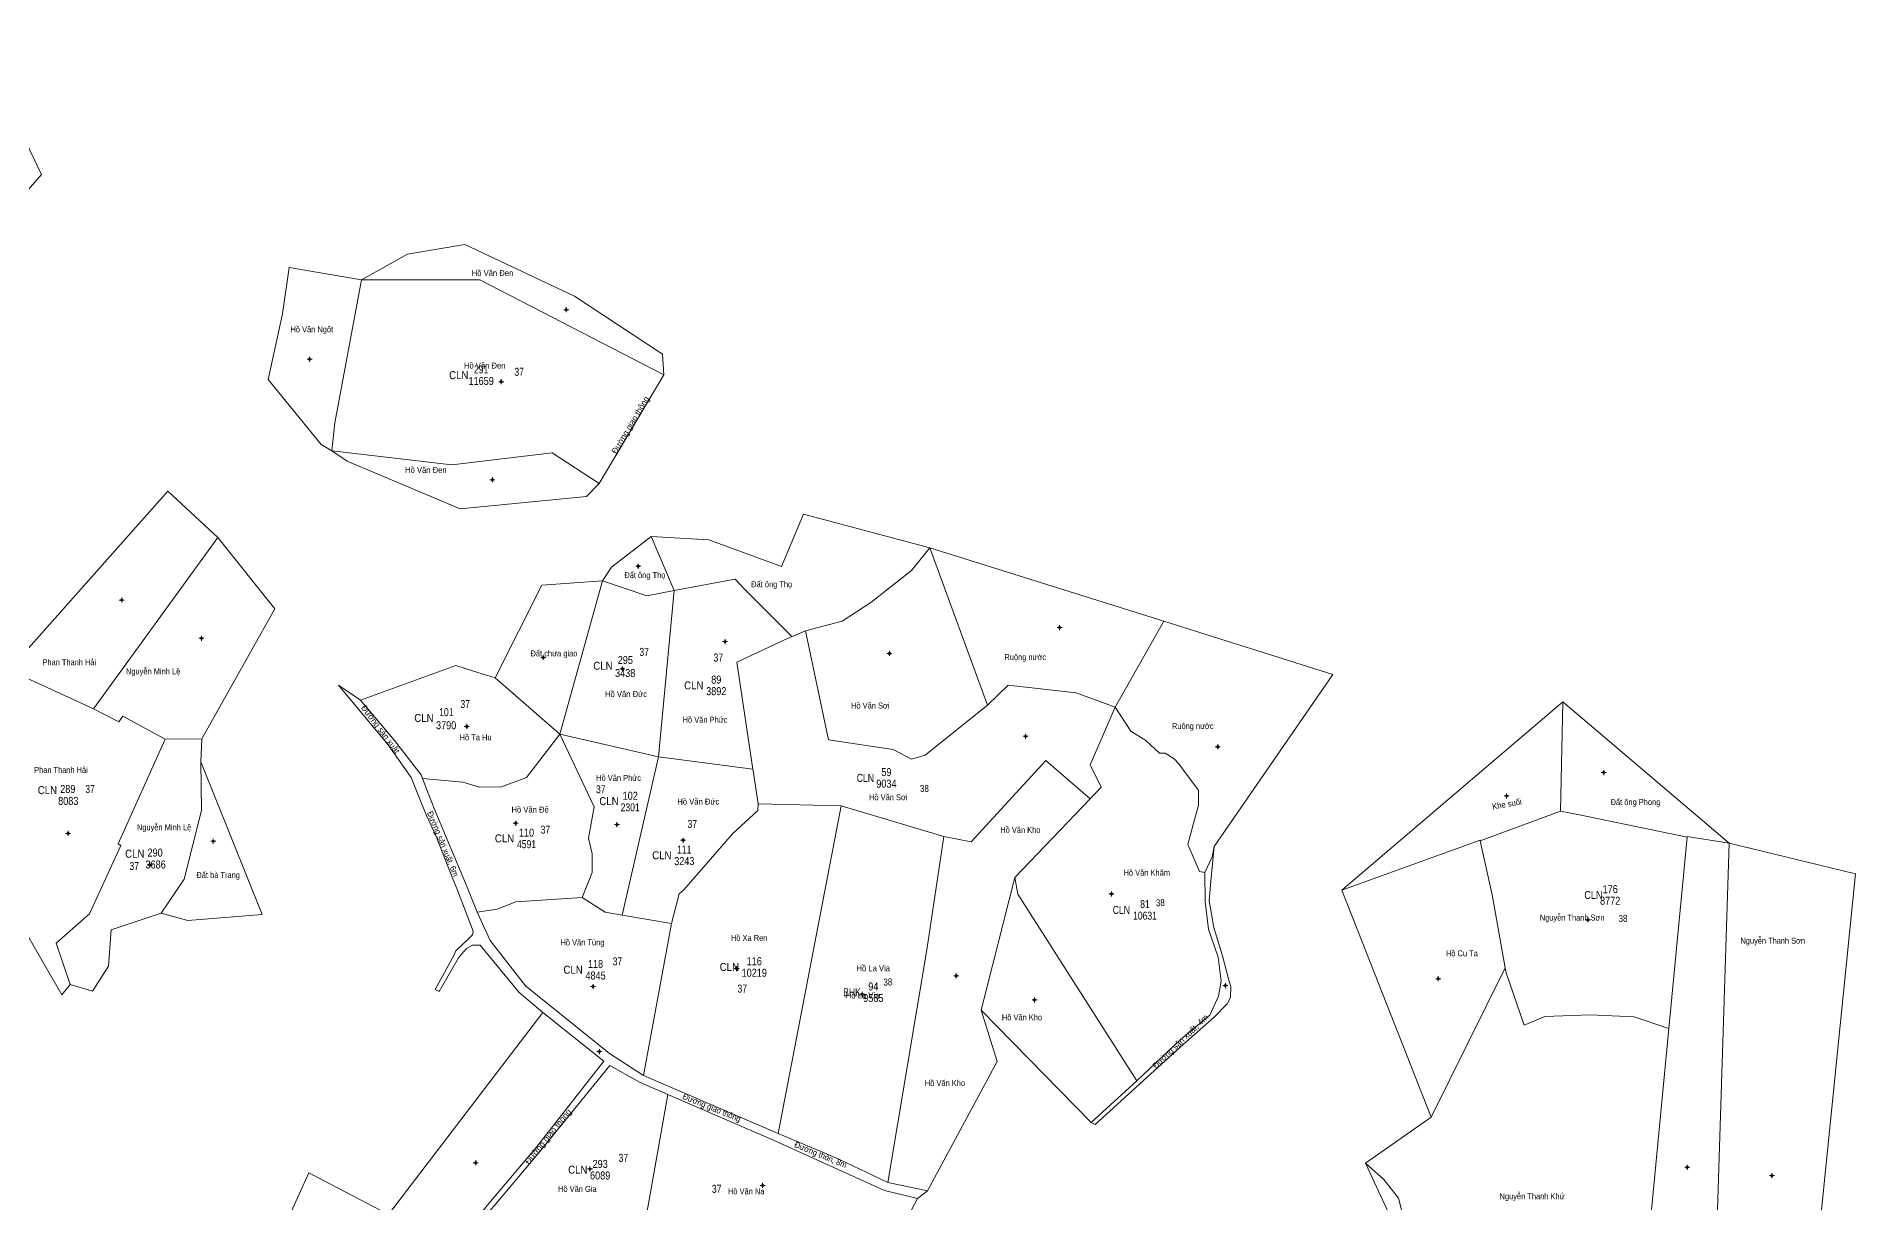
# Model space of a CAD drawing. Header units: metres. Extents: x 534642 to 537446, y 1848225 to 1851202.
# Drawn here: x 535607 to 536516, y 1850320 to 1850903 of the extents above; entities that cross this region are included whole.
import ezdxf
from ezdxf.enums import TextEntityAlignment as Align

# ---------------------------------------------------------------- set-up
doc = ezdxf.new("R2010")
doc.units = ezdxf.units.M
doc.header["$LTSCALE"] = 1.2
for name, color, linetype, lineweight in [('10', 7, 'Continuous', 13), ('11', 7, 'Continuous', 13), ('12', 7, 'Continuous', 13)]:
    doc.layers.add(name, color=color, linetype=linetype, lineweight=lineweight)
for name, color, linetype in [('2', 7, 'Continuous'), ('22', 7, 'Continuous'), ('3', 7, 'Continuous'), ('4', 7, 'Continuous'), ('5', 7, 'Continuous'), ('63', 7, 'Continuous'), ('7', 7, 'Continuous'), ('8', 7, 'Continuous')]:
    doc.layers.add(name, color=color, linetype=linetype)

msp = doc.modelspace()

# ---------------------------------------------------------------- hatches: boundary and pattern name
at = {"layer": '11'}
for points in [[(535871.96, 1850766.51, 1), (535871.66, 1850766.51, 1)], [(535743.71, 1850741.8, 1), (535743.41, 1850741.8, 1)], [(535839.47, 1850730.54, 1), (535839.17, 1850730.54, 1)], [(535835.05, 1850681.52, 1), (535834.75, 1850681.52, 1)], [(535907.95, 1850638.32, 1), (535907.65, 1850638.32, 1)], [(535649.77, 1850621.4, 1), (535649.47, 1850621.4, 1)], [(535689.64, 1850602.29, 1), (535689.34, 1850602.29, 1)], [(535951.39, 1850600.61, 1), (535951.09, 1850600.61, 1)], [(536118.63, 1850607.67, 1), (536118.33, 1850607.67, 1)], [(535860.53, 1850592.69, 1), (535860.23, 1850592.69, 1)], [(536033.56, 1850594.69, 1), (536033.26, 1850594.69, 1)], [(535900.05, 1850587, 1), (535899.75, 1850587, 1)], [(535822.29, 1850558.21, 1), (535821.99, 1850558.21, 1)], [(536101.63, 1850553.29, 1), (536101.33, 1850553.29, 1)], [(536197.7, 1850548.05, 1), (536197.4, 1850548.05, 1)], [(536390.61, 1850535.17, 1), (536390.31, 1850535.17, 1)], [(536342.08, 1850523.48, 1), (536341.78, 1850523.48, 1)], [(535846.75, 1850509.86, 1), (535846.45, 1850509.86, 1)], [(535622.98, 1850504.77, 1), (535622.68, 1850504.77, 1)], [(535695.53, 1850500.83, 1), (535695.23, 1850500.83, 1)], [(535897.34, 1850509.14, 1), (535897.04, 1850509.14, 1)], [(535930.42, 1850501.35, 1), (535930.12, 1850501.35, 1)], [(535663.84, 1850488.95, 1), (535663.54, 1850488.95, 1)], [(536144.55, 1850474.47, 1), (536144.25, 1850474.47, 1)], [(536382.71, 1850461.59, 1), (536382.41, 1850461.59, 1)], [(535957.12, 1850437.2, 1), (535956.82, 1850437.2, 1)], [(535885.41, 1850428.19, 1), (535885.11, 1850428.19, 1)], [(536066.93, 1850433.58, 1), (536066.63, 1850433.58, 1)], [(536201.49, 1850428.7, 1), (536201.19, 1850428.7, 1)], [(536307.89, 1850432.13, 1), (536307.59, 1850432.13, 1)], [(536019.95, 1850424.34, 1), (536019.65, 1850424.34, 1)], [(536106.11, 1850421.49, 1), (536105.81, 1850421.49, 1)], [(535888.56, 1850395.73, 1), (535888.26, 1850395.73, 1)], [(535826.72, 1850340.13, 1), (535826.42, 1850340.13, 1)], [(535883.84, 1850337.03, 1), (535883.54, 1850337.03, 1)], [(536432.36, 1850337.87, 1), (536432.06, 1850337.87, 1)], [(535970.17, 1850328.81, 1), (535969.87, 1850328.81, 1)], [(536474.68, 1850333.71, 1), (536474.38, 1850333.71, 1)]]:
    msp.add_hatch(color=256, dxfattribs=at).paths.add_polyline_path(points)

# ---------------------------------------------------------------- linework, layer by layer
at = {"layer": '10'}
for p, q in [((535733.34, 1850787.61), (535769.48, 1850781.44)), ((535888.26, 1850679.64), (535920.61, 1850733.92)), ((535754.73, 1850695.99), (535756.24, 1850710)), ((535593.78, 1850587.06), (535672.66, 1850675.79)), ((535697.6, 1850652.68), (535635.53, 1850567.01)), ((535914.34, 1850653.11), (535925.73, 1850626.09)), ((536053.63, 1850647.55), (536170.51, 1850610.83)), ((536082.44, 1850568.89), (536053.63, 1850647.55)), ((535925.73, 1850626.09), (535912.19, 1850623.54)), ((536146.25, 1850567.8), (536170.51, 1850610.83)), ((535980.91, 1850601.43), (535991.45, 1850606.02)), ((535991.45, 1850606.02), (536002.98, 1850551.59)), ((535595.43, 1850585.54), (535635.53, 1850567.01)), ((535868.62, 1850554.38), (535836.36, 1850582.52)), ((535769.07, 1850571.29), (535757.93, 1850578.87)), ((536082.44, 1850568.89), (536082.82, 1850569.19)), ((536370.08, 1850570.53), (536259.53, 1850476.44)), ((536368.91, 1850515.95), (536370.08, 1850570.53)), ((536370.08, 1850570.53), (536453.14, 1850499.82)), ((535671.28, 1850551.92), (535689.71, 1850552.05)), ((535868.62, 1850554.38), (535885.79, 1850518.11)), ((536161.58, 1850551.18), (536168.4, 1850544.9)), ((535719.86, 1850464.21), (535689.12, 1850540.46)), ((536074.23, 1850500.56), (536111.52, 1850541.14)), ((536133.72, 1850522.07), (536111.52, 1850541.14)), ((536178.01, 1850539.55), (536182.72, 1850533.15)), ((535967.75, 1850519.57), (535965.3, 1850536.05)), ((536133.72, 1850522.07), (536139.28, 1850527.88)), ((536182.72, 1850533.15), (536187.85, 1850526.43)), ((535801.98, 1850513.74), (535799.28, 1850520.2)), ((536009.29, 1850518.49), (535967.75, 1850519.57)), ((536096.08, 1850482.73), (536133.72, 1850522.07)), ((536187.85, 1850526.43), (536187.96, 1850518.65)), ((536009.29, 1850518.49), (535977.83, 1850354.83)), ((536009.29, 1850518.49), (536060.52, 1850503.27)), ((536185.22, 1850509.25), (536187.96, 1850518.65)), ((536328.73, 1850500.99), (536368.91, 1850515.95)), ((536379.14, 1850513.83), (536368.91, 1850515.95)), ((536432.12, 1850502.87), (536379.14, 1850513.83)), ((536060.52, 1850503.27), (536074.23, 1850500.56)), ((536182.57, 1850499.24), (536185.22, 1850509.25)), ((536259.53, 1850476.44), (536328.64, 1850501.41)), ((536328.73, 1850500.99), (536328.64, 1850501.41)), ((536432.14, 1850503.13), (536453.14, 1850499.82)), ((536195.75, 1850498.18), (536194, 1850480.89)), ((536442.89, 1850172.62), (536453.14, 1850499.82)), ((535817.41, 1850476.45), (535814.87, 1850482.83)), ((536079.26, 1850416.43), (536096.08, 1850482.73)), ((535924.42, 1850459.7), (535899.75, 1850463.91)), ((535924.42, 1850459.7), (535910.42, 1850383.68)), ((535623.78, 1850429.24), (535616.93, 1850449.97)), ((536341.27, 1850437.58), (536304.15, 1850362.85)), ((535808.28, 1850425.7), (535806.31, 1850426.79)), ((535922.69, 1850374.23), (535907.36, 1850288.02)), ((535975.78, 1850351.26), (535922.69, 1850374.23)), ((536157.1, 1850381.15), (536134.29, 1850360.25)), ((536032.64, 1850330.19), (536052.48, 1850326.03)), ((536047.51, 1850322.2), (536044.4, 1850316.58)), ((536047.51, 1850322.2), (536052.48, 1850326.03))]:
    msp.add_line(p, q, dxfattribs=at)
for points in [[(535598.31, 1850821.24), (535609.46, 1850834.15), (535590.37, 1850874.04), (535554.5, 1850903.14)], [(535920.61, 1850733.92), (535920.02, 1850744.36), (535875.9, 1850773.22), (535821.18, 1850799.11), (535792.54, 1850794.23), (535769.48, 1850781.44)], [(535754.73, 1850695.99), (535749.27, 1850699.16), (535722.76, 1850731.62), (535729.97, 1850764.52), (535733.34, 1850787.61)], [(535920.61, 1850733.92), (535828.69, 1850781.38), (535769.48, 1850781.44), (535756.24, 1850710)], [(535888.26, 1850679.64), (535864.73, 1850694.99), (535814.73, 1850688.99), (535754.73, 1850695.99)], [(535754.73, 1850695.99), (535762.26, 1850690.83), (535818.9, 1850667.06), (535881.91, 1850673.21), (535888.26, 1850679.64)], [(535672.66, 1850675.79), (535697.6, 1850652.68), (535726.13, 1850616.99)], [(536053.63, 1850647.55), (535990.43, 1850664.37), (535979.4, 1850638.11), (535943.1, 1850651.52), (535914.34, 1850653.11)], [(535890, 1850631), (535894.4, 1850637.83), (535914.34, 1850653.11)], [(536053.63, 1850647.55), (536044.44, 1850636.17), (536024.09, 1850620.24), (536009.81, 1850610.78), (535991.45, 1850606.02)], [(535836.36, 1850582.52), (535859.61, 1850628.91), (535890, 1850631)], [(535868.62, 1850554.38), (535890, 1850631), (535912.19, 1850623.54)], [(535984.7, 1850603.18), (535961.02, 1850626.87), (535956.3, 1850631.86), (535925.73, 1850626.09)], [(535925.73, 1850626.09), (535918, 1850543), (535899.75, 1850463.91)], [(535689.12, 1850540.46), (535689.71, 1850552.05), (535726.13, 1850616.99)], [(536170.51, 1850610.83), (536255.11, 1850584.26), (536195.75, 1850498.18)], [(535980.91, 1850601.43), (535957.07, 1850590.4), (535965.18, 1850536.85), (535965.3, 1850536.05)], [(535836.36, 1850582.52), (535825.46, 1850585.79), (535816.58, 1850588.62), (535769.07, 1850571.29)], [(535757.93, 1850578.87), (535782.87, 1850548.97), (535794.32, 1850532.64), (535799.28, 1850520.2)], [(536146.25, 1850567.8), (536126.73, 1850574.99), (536092.84, 1850578.8), (536082.82, 1850569.19)], [(535635.53, 1850567.01), (535648.11, 1850560.49), (535650.23, 1850563.44), (535671.28, 1850551.92)], [(535769.07, 1850571.29), (535785.91, 1850551.26), (535799.27, 1850533.96), (535799.96, 1850532.18)], [(536082.44, 1850568.89), (536051.27, 1850543.85), (536044.47, 1850541.84), (536035.3, 1850546.63), (536002.98, 1850551.59)], [(536146.25, 1850567.8), (536133.73, 1850538.99), (536139.28, 1850527.88)], [(536146.25, 1850567.8), (536154.02, 1850555.9), (536161.58, 1850551.18)], [(535671.28, 1850551.92), (535647.88, 1850499.54), (535649.14, 1850498.65), (535633.56, 1850464.5), (535616.93, 1850449.97)], [(535799.96, 1850532.18), (535820.18, 1850530.38), (535828.43, 1850527.8), (535839.53, 1850528), (535852.03, 1850532.78), (535868.62, 1850554.38)], [(535868.62, 1850554.38), (535918, 1850543), (535965.18, 1850536.85)], [(535689.12, 1850540.46), (535689.55, 1850516.23), (535680.87, 1850481.81), (535669.31, 1850464.96)], [(536178.01, 1850539.55), (536175.8, 1850541.97), (536171.24, 1850544.8), (536168.4, 1850544.9)], [(535827.33, 1850465.35), (535822.36, 1850477.82), (535805.78, 1850517.23), (535799.96, 1850532.18)], [(535623.78, 1850429.24), (535619.67, 1850424), (535600.21, 1850457.95), (535600.35, 1850490.06), (535592.55, 1850513.5), (535569.65, 1850525)], [(535967.75, 1850519.57), (535967.68, 1850516.2), (535954.97, 1850504.58)], [(535801.98, 1850513.74), (535806.43, 1850504.12), (535814.87, 1850482.83)], [(535879.73, 1850472.71), (535884.81, 1850485.18), (535884.82, 1850494.59), (535882.99, 1850502.33), (535885.79, 1850518.11)], [(535924.42, 1850459.7), (535928.31, 1850474.51), (535930.59, 1850476.49), (535954.97, 1850504.58)], [(536060.52, 1850503.27), (536052.13, 1850446.54), (536032.64, 1850330.19)], [(536341.27, 1850437.58), (536334.73, 1850473.99), (536328.73, 1850500.99)], [(536432.14, 1850503.13), (536432.12, 1850502.87), (536422.99, 1850407.24), (536401.53, 1850182.33)], [(536191, 1850485.28), (536188.35, 1850485.71), (536182.57, 1850499.24)], [(536195.75, 1850498.18), (536194.71, 1850492.99), (536191, 1850485.28)], [(536453.14, 1850499.82), (536516.4, 1850484.53), (536486.71, 1850191.25)], [(536157.1, 1850381.15), (536097.67, 1850474.36), (536096.08, 1850482.73)], [(536157.1, 1850381.15), (536178.82, 1850401.56), (536193.6, 1850413.84), (536197.87, 1850423.36), (536199.25, 1850430.93), (536197.69, 1850442.86), (536192.9, 1850456.97), (536191.22, 1850470.7), (536191, 1850485.28)], [(535806.31, 1850426.79), (535815.73, 1850443.77), (535816.65, 1850446.07), (535822.66, 1850451.7), (535824.93, 1850453.98), (535825.36, 1850455.9), (535817.41, 1850476.45)], [(536194, 1850480.89), (536193.32, 1850470.99), (536195.53, 1850457.66), (536199.88, 1850443.63), (536203.1, 1850431.37), (536203.99, 1850428.18), (536203.87, 1850422.77)], [(536233.73, 1850205.58), (536288.85, 1850302.31), (536271.31, 1850340.01), (536304.15, 1850362.85), (536259.53, 1850476.44)], [(535669.31, 1850464.96), (535644.4, 1850456.58), (535643.08, 1850438.42), (535635.02, 1850425.86), (535623.78, 1850429.24)], [(535669.31, 1850464.96), (535682.64, 1850461.2), (535719.86, 1850464.21)], [(535879.73, 1850472.71), (535846.61, 1850470.5), (535837.36, 1850466.96), (535827.33, 1850465.35)], [(535827.33, 1850465.35), (535833.85, 1850451.25), (535851.51, 1850428.51), (535893.53, 1850394.76), (535910.42, 1850383.68)], [(535899.75, 1850463.91), (535891.29, 1850465.35), (535879.73, 1850472.71)], [(535860.06, 1850415.27), (535848.33, 1850425.3), (535828.81, 1850448.92), (535824.91, 1850448.97), (535822.01, 1850447.23), (535819.57, 1850444.49), (535817.98, 1850442.51), (535808.28, 1850425.7)], [(536422.99, 1850407.24), (536405.73, 1850412.99), (536383.73, 1850413.99), (536361.06, 1850413.23), (536350.73, 1850408.99), (536341.73, 1850434.99), (536341.27, 1850437.58)], [(536203.87, 1850422.77), (536202.28, 1850419.5), (536195.76, 1850412.87), (536180.3, 1850399.24)], [(535687.29, 1850269.15), (535728.74, 1850303.1), (535757.93, 1850281.29), (535783.02, 1850314.21), (535860.06, 1850415.27)], [(535860.06, 1850415.27), (535890.59, 1850390.86), (535856.89, 1850347.82), (535833.92, 1850320.76), (535829.25, 1850315.18), (535824.32, 1850306.62), (535824.89, 1850299.79), (535832.29, 1850283.59), (535834.52, 1850279.8)], [(536052.48, 1850326.03), (536087.28, 1850390.8), (536079.26, 1850416.43)], [(536136.21, 1850359.22), (536134.29, 1850360.25), (536079.26, 1850416.43)], [(536180.3, 1850399.24), (536158.59, 1850379.63), (536136.21, 1850359.22)], [(535922.69, 1850374.23), (535908.45, 1850380.39), (535893.7, 1850388.73), (535858.79, 1850345.91), (535835.74, 1850318.52), (535831.16, 1850313.31), (535827.69, 1850304.79), (535827.43, 1850300.64), (535834.47, 1850285.33)], [(535910.42, 1850383.68), (535977.83, 1850354.83), (536000, 1850345.35)], [(535975.78, 1850351.26), (536030.92, 1850326.33), (536047.51, 1850322.2)], [(536032.64, 1850330.19), (536008.06, 1850341.91), (536000, 1850345.35)], [(536271.31, 1850340.01), (536280.59, 1850331.74), (536287.81, 1850322.46), (536292.91, 1850302.63), (536298.12, 1850261.44), (536300.53, 1850237.15), (536303.18, 1850224.6), (536306.86, 1850216.11), (536311.01, 1850212.08), (536321.12, 1850205.43), (536358.83, 1850194.89), (536381.35, 1850188.27)], [(535783.02, 1850314.21), (535743.23, 1850335.04), (535728.74, 1850303.1)]]:
    msp.add_lwpolyline(points, dxfattribs=at)
at = {"layer": '11'}
for p, q in [((535871.19, 1850766.51), (535870.56, 1850766.51)), ((535871.81, 1850767.76), (535871.81, 1850767.14)), ((535871.81, 1850765.88), (535871.81, 1850765.26)), ((535873.06, 1850766.51), (535872.44, 1850766.51)), ((535742.94, 1850741.8), (535742.31, 1850741.8)), ((535743.56, 1850743.05), (535743.56, 1850742.42)), ((535743.56, 1850741.18), (535743.56, 1850740.55)), ((535744.81, 1850741.8), (535744.19, 1850741.8)), ((535838.69, 1850730.54), (535838.07, 1850730.54)), ((535839.32, 1850731.79), (535839.32, 1850731.16)), ((535839.32, 1850729.92), (535839.32, 1850729.29)), ((535840.57, 1850730.54), (535839.94, 1850730.54)), ((535834.9, 1850682.77), (535834.9, 1850682.14)), ((535834.28, 1850681.52), (535833.65, 1850681.52)), ((535834.9, 1850680.9), (535834.9, 1850680.27)), ((535836.15, 1850681.52), (535835.52, 1850681.52)), ((535907.18, 1850638.32), (535906.55, 1850638.32)), ((535907.8, 1850639.57), (535907.8, 1850638.94)), ((535907.8, 1850637.7), (535907.8, 1850637.07)), ((535909.05, 1850638.32), (535908.43, 1850638.32)), ((535649, 1850621.4), (535648.37, 1850621.4)), ((535649.62, 1850622.65), (535649.62, 1850622.02)), ((535649.62, 1850620.78), (535649.62, 1850620.15)), ((535650.87, 1850621.4), (535650.24, 1850621.4)), ((535688.86, 1850602.29), (535688.24, 1850602.29)), ((535689.49, 1850603.54), (535689.49, 1850602.92)), ((535689.49, 1850601.66), (535689.49, 1850601.04)), ((535690.74, 1850602.29), (535690.12, 1850602.29)), ((535950.62, 1850600.61), (535949.99, 1850600.61)), ((535951.24, 1850601.86), (535951.24, 1850601.24)), ((535952.49, 1850600.61), (535951.86, 1850600.61)), ((536117.86, 1850607.67), (536117.23, 1850607.67)), ((536118.48, 1850608.92), (536118.48, 1850608.3)), ((536118.48, 1850607.04), (536118.48, 1850606.42)), ((536119.73, 1850607.67), (536119.1, 1850607.67)), ((535859.76, 1850592.69), (535859.13, 1850592.69)), ((535860.38, 1850593.94), (535860.38, 1850593.32)), ((535860.38, 1850592.06), (535860.38, 1850591.44)), ((535861.63, 1850592.69), (535861, 1850592.69)), ((535951.24, 1850599.98), (535951.24, 1850599.36)), ((536032.78, 1850594.69), (536032.16, 1850594.69)), ((536033.41, 1850595.94), (536033.41, 1850595.32)), ((536033.41, 1850594.06), (536033.41, 1850593.44)), ((536034.66, 1850594.69), (536034.04, 1850594.69)), ((535899.28, 1850587), (535898.65, 1850587)), ((535899.9, 1850588.25), (535899.9, 1850587.62)), ((535899.9, 1850586.38), (535899.9, 1850585.75)), ((535901.15, 1850587), (535900.52, 1850587)), ((535821.52, 1850558.21), (535820.89, 1850558.21)), ((535822.14, 1850559.46), (535822.14, 1850558.84)), ((535822.14, 1850557.58), (535822.14, 1850556.96)), ((535823.39, 1850558.21), (535822.76, 1850558.21)), ((536100.86, 1850553.29), (536100.23, 1850553.29)), ((536101.48, 1850554.54), (536101.48, 1850553.92)), ((536101.48, 1850552.66), (536101.48, 1850552.04)), ((536102.73, 1850553.29), (536102.1, 1850553.29)), ((536196.93, 1850548.05), (536196.3, 1850548.05)), ((536197.55, 1850549.3), (536197.55, 1850548.68)), ((536197.55, 1850547.42), (536197.55, 1850546.8)), ((536198.8, 1850548.05), (536198.18, 1850548.05)), ((536389.84, 1850535.17), (536389.21, 1850535.17)), ((536390.46, 1850536.42), (536390.46, 1850535.8)), ((536390.46, 1850534.54), (536390.46, 1850533.92)), ((536391.71, 1850535.17), (536391.08, 1850535.17)), ((536341.31, 1850523.48), (536340.68, 1850523.48)), ((536341.93, 1850524.73), (536341.93, 1850524.1)), ((536341.93, 1850522.86), (536341.93, 1850522.23)), ((536343.18, 1850523.48), (536342.56, 1850523.48)), ((535845.98, 1850509.86), (535845.35, 1850509.86)), ((535846.6, 1850511.11), (535846.6, 1850510.48)), ((535847.85, 1850509.86), (535847.22, 1850509.86)), ((535897.19, 1850510.39), (535897.19, 1850509.76)), ((535622.2, 1850504.77), (535621.58, 1850504.77)), ((535622.83, 1850506.02), (535622.83, 1850505.4)), ((535622.83, 1850504.14), (535622.83, 1850503.52)), ((535624.08, 1850504.77), (535623.45, 1850504.77)), ((535694.76, 1850500.83), (535694.13, 1850500.83)), ((535695.38, 1850502.08), (535695.38, 1850501.46)), ((535696.63, 1850500.83), (535696, 1850500.83)), ((535846.6, 1850509.24), (535846.6, 1850508.61)), ((535896.56, 1850509.14), (535895.94, 1850509.14)), ((535897.19, 1850508.52), (535897.19, 1850507.89)), ((535898.44, 1850509.14), (535897.81, 1850509.14)), ((535929.64, 1850501.35), (535929.02, 1850501.35)), ((535930.27, 1850502.6), (535930.27, 1850501.98)), ((535930.27, 1850500.72), (535930.27, 1850500.1)), ((535931.52, 1850501.35), (535930.9, 1850501.35)), ((535695.38, 1850500.2), (535695.38, 1850499.58)), ((535663.06, 1850488.95), (535662.44, 1850488.95)), ((535663.69, 1850490.2), (535663.69, 1850489.58)), ((535663.69, 1850488.32), (535663.69, 1850487.7)), ((535664.94, 1850488.95), (535664.31, 1850488.95)), ((536143.78, 1850474.47), (536143.15, 1850474.47)), ((536144.4, 1850475.72), (536144.4, 1850475.1)), ((536144.4, 1850473.84), (536144.4, 1850473.22)), ((536145.65, 1850474.47), (536145.02, 1850474.47)), ((536381.94, 1850461.59), (536381.31, 1850461.59)), ((536382.56, 1850462.84), (536382.56, 1850462.22)), ((536382.56, 1850460.96), (536382.56, 1850460.34)), ((536383.81, 1850461.59), (536383.19, 1850461.59)), ((535956.34, 1850437.2), (535955.72, 1850437.2)), ((535956.97, 1850438.45), (535956.97, 1850437.82)), ((535958.22, 1850437.2), (535957.6, 1850437.2)), ((535884.64, 1850428.19), (535884.01, 1850428.19)), ((535885.26, 1850429.44), (535885.26, 1850428.82)), ((535886.51, 1850428.19), (535885.88, 1850428.19)), ((535956.97, 1850436.58), (535956.97, 1850435.95)), ((536066.16, 1850433.58), (536065.53, 1850433.58)), ((536066.78, 1850434.83), (536066.78, 1850434.2)), ((536066.78, 1850432.96), (536066.78, 1850432.33)), ((536068.03, 1850433.58), (536067.4, 1850433.58)), ((536200.72, 1850428.7), (536200.09, 1850428.7)), ((536201.34, 1850429.95), (536201.34, 1850429.32)), ((536201.34, 1850428.08), (536201.34, 1850427.45)), ((536202.59, 1850428.7), (536201.96, 1850428.7)), ((536307.12, 1850432.13), (536306.49, 1850432.13)), ((536307.74, 1850433.38), (536307.74, 1850432.76)), ((536307.74, 1850431.5), (536307.74, 1850430.88)), ((536308.99, 1850432.13), (536308.36, 1850432.13)), ((535885.26, 1850427.56), (535885.26, 1850426.94)), ((536019.18, 1850424.34), (536018.55, 1850424.34)), ((536019.8, 1850425.59), (536019.8, 1850424.96)), ((536019.8, 1850423.72), (536019.8, 1850423.09)), ((536021.05, 1850424.34), (536020.43, 1850424.34)), ((536105.34, 1850421.49), (536104.71, 1850421.49)), ((536105.96, 1850422.74), (536105.96, 1850422.12)), ((536105.96, 1850420.86), (536105.96, 1850420.24)), ((536107.21, 1850421.49), (536106.58, 1850421.49)), ((535887.78, 1850395.73), (535887.16, 1850395.73)), ((535888.41, 1850396.98), (535888.41, 1850396.36)), ((535888.41, 1850395.1), (535888.41, 1850394.48)), ((535889.66, 1850395.73), (535889.04, 1850395.73)), ((535825.94, 1850340.13), (535825.32, 1850340.13)), ((535826.57, 1850341.38), (535826.57, 1850340.76)), ((535826.57, 1850339.5), (535826.57, 1850338.88)), ((535827.82, 1850340.13), (535827.19, 1850340.13)), ((535883.06, 1850337.03), (535882.44, 1850337.03)), ((535883.69, 1850338.28), (535883.69, 1850337.66)), ((535884.94, 1850337.03), (535884.31, 1850337.03)), ((536431.58, 1850337.87), (536430.96, 1850337.87)), ((536432.21, 1850339.12), (536432.21, 1850338.5)), ((536432.21, 1850337.24), (536432.21, 1850336.62)), ((536433.46, 1850337.87), (536432.84, 1850337.87)), ((535883.69, 1850336.4), (535883.69, 1850335.78)), ((535969.4, 1850328.81), (535968.77, 1850328.81)), ((535970.02, 1850330.06), (535970.02, 1850329.44)), ((535970.02, 1850328.18), (535970.02, 1850327.56)), ((535971.27, 1850328.81), (535970.64, 1850328.81)), ((536473.9, 1850333.71), (536473.28, 1850333.71)), ((536474.53, 1850334.96), (536474.53, 1850334.34)), ((536474.53, 1850333.08), (536474.53, 1850332.46)), ((536475.78, 1850333.71), (536475.16, 1850333.71))]:
    msp.add_line(p, q, dxfattribs=at)
for points in [[(535871.81, 1850767.14), (535871.19, 1850766.51), (535871.81, 1850765.88), (535872.44, 1850766.51)], [(535743.56, 1850742.42), (535742.94, 1850741.8), (535743.56, 1850741.18), (535744.19, 1850741.8)], [(535839.32, 1850731.16), (535838.69, 1850730.54), (535839.32, 1850729.92), (535839.94, 1850730.54)], [(535834.9, 1850682.14), (535834.28, 1850681.52), (535834.9, 1850680.9), (535835.52, 1850681.52)], [(535907.8, 1850638.94), (535907.18, 1850638.32), (535907.8, 1850637.7), (535908.43, 1850638.32)], [(535649.62, 1850622.02), (535649, 1850621.4), (535649.62, 1850620.78), (535650.24, 1850621.4)], [(535689.49, 1850602.92), (535688.86, 1850602.29), (535689.49, 1850601.66), (535690.12, 1850602.29)], [(535951.24, 1850601.24), (535950.62, 1850600.61), (535951.24, 1850599.98), (535951.86, 1850600.61)], [(536118.48, 1850608.3), (536117.86, 1850607.67), (536118.48, 1850607.04), (536119.1, 1850607.67)], [(535860.38, 1850593.32), (535859.76, 1850592.69), (535860.38, 1850592.06), (535861, 1850592.69)], [(536033.41, 1850595.32), (536032.78, 1850594.69), (536033.41, 1850594.06), (536034.04, 1850594.69)], [(535899.9, 1850587.62), (535899.28, 1850587), (535899.9, 1850586.38), (535900.52, 1850587)], [(535822.14, 1850558.84), (535821.52, 1850558.21), (535822.14, 1850557.58), (535822.76, 1850558.21)], [(536101.48, 1850553.92), (536100.86, 1850553.29), (536101.48, 1850552.66), (536102.1, 1850553.29)], [(536197.55, 1850548.68), (536196.93, 1850548.05), (536197.55, 1850547.42), (536198.18, 1850548.05)], [(536390.46, 1850535.8), (536389.84, 1850535.17), (536390.46, 1850534.54), (536391.08, 1850535.17)], [(536341.93, 1850524.1), (536341.31, 1850523.48), (536341.93, 1850522.86), (536342.56, 1850523.48)], [(535846.6, 1850510.48), (535845.98, 1850509.86), (535846.6, 1850509.24), (535847.22, 1850509.86)], [(535897.19, 1850509.76), (535896.56, 1850509.14), (535897.19, 1850508.52), (535897.81, 1850509.14)], [(535622.83, 1850505.4), (535622.2, 1850504.77), (535622.83, 1850504.14), (535623.45, 1850504.77)], [(535695.38, 1850501.46), (535694.76, 1850500.83), (535695.38, 1850500.2), (535696, 1850500.83)], [(535930.27, 1850501.98), (535929.64, 1850501.35), (535930.27, 1850500.72), (535930.9, 1850501.35)], [(535663.69, 1850489.58), (535663.06, 1850488.95), (535663.69, 1850488.32), (535664.31, 1850488.95)], [(536144.4, 1850475.1), (536143.78, 1850474.47), (536144.4, 1850473.84), (536145.02, 1850474.47)], [(536382.56, 1850462.22), (536381.94, 1850461.59), (536382.56, 1850460.96), (536383.19, 1850461.59)], [(535956.97, 1850437.82), (535956.34, 1850437.2), (535956.97, 1850436.58), (535957.6, 1850437.2)], [(535885.26, 1850428.82), (535884.64, 1850428.19), (535885.26, 1850427.56), (535885.88, 1850428.19)], [(536066.78, 1850434.2), (536066.16, 1850433.58), (536066.78, 1850432.96), (536067.4, 1850433.58)], [(536201.34, 1850429.32), (536200.72, 1850428.7), (536201.34, 1850428.08), (536201.96, 1850428.7)], [(536307.74, 1850432.76), (536307.12, 1850432.13), (536307.74, 1850431.5), (536308.36, 1850432.13)], [(536019.8, 1850424.96), (536019.18, 1850424.34), (536019.8, 1850423.72), (536020.43, 1850424.34)], [(536105.96, 1850422.12), (536105.34, 1850421.49), (536105.96, 1850420.86), (536106.58, 1850421.49)], [(535888.41, 1850396.36), (535887.78, 1850395.73), (535888.41, 1850395.1), (535889.04, 1850395.73)], [(535826.57, 1850340.76), (535825.94, 1850340.13), (535826.57, 1850339.5), (535827.19, 1850340.13)], [(535883.69, 1850337.66), (535883.06, 1850337.03), (535883.69, 1850336.4), (535884.31, 1850337.03)], [(536432.21, 1850338.5), (536431.58, 1850337.87), (536432.21, 1850337.24), (536432.84, 1850337.87)], [(535970.02, 1850329.44), (535969.4, 1850328.81), (535970.02, 1850328.18), (535970.64, 1850328.81)], [(536474.53, 1850334.34), (536473.9, 1850333.71), (536474.53, 1850333.08), (536475.16, 1850333.71)]]:
    msp.add_lwpolyline(points, close=True, dxfattribs=at)
for centre in [(535871.81, 1850766.51), (535743.56, 1850741.8), (535839.32, 1850730.54), (535834.9, 1850681.52), (535907.8, 1850638.32), (535649.62, 1850621.4), (535689.49, 1850602.29), (535951.24, 1850600.61), (536118.48, 1850607.67), (535860.38, 1850592.69), (536033.41, 1850594.69), (535899.9, 1850587), (535822.14, 1850558.21), (536101.48, 1850553.29), (536197.55, 1850548.05), (536390.46, 1850535.17), (536341.93, 1850523.48), (535846.6, 1850509.86), (535622.83, 1850504.77), (535695.38, 1850500.83), (535897.19, 1850509.14), (535930.27, 1850501.35), (535663.69, 1850488.95), (536144.4, 1850474.47), (536382.56, 1850461.59), (535956.97, 1850437.2), (535885.26, 1850428.19), (536066.78, 1850433.58), (536201.34, 1850428.7), (536307.74, 1850432.13), (536019.8, 1850424.34), (536105.96, 1850421.49), (535888.41, 1850395.73), (535826.57, 1850340.13), (535883.69, 1850337.03), (536432.21, 1850337.87), (535970.02, 1850328.81), (536474.53, 1850333.71)]:
    msp.add_circle(centre, 0.15, dxfattribs=at)
at = {"layer": '12'}
msp.add_lwpolyline([(536035.3, 1850546.63), (536044.47, 1850541.84), (536051.27, 1850543.85)], dxfattribs=at)

# ---------------------------------------------------------------- texts
at = {"layer": '2'}
for s, width, p in [('Hồ Văn Đen', 0.95, (535834.985, 1850783.34)), ('Hồ Văn Ngốt', 0.9, (535744.66, 1850755.24)), ('Hồ Văn Đen', 0.95, (535831.085, 1850737.12)), ('Hồ Văn Đen', 0.95, (535801.665, 1850684.96)), ('Đất ông Thọ', 0.9, (535911.16, 1850632.35)), ('Đất ông Thọ', 0.9, (535974.55, 1850627.82)), ('Phan Thanh Hải', 0.85, (535623.43, 1850588.84)), ('Đất chưa giao', 0.9, (535865.7, 1850593.23)), ('Ruộng nước', 0.85, (536101.3, 1850591.4)), ('Nguyễn Minh Lệ', 0.9, (535665.33, 1850584.25)), ('Hồ Văn Đức', 0.95, (535901.725, 1850572.91)), ('Hồ Văn Sơi', 0.9, (536023.83, 1850567.15)), ('Hồ Văn Phức', 0.9, (535941.215, 1850560.07)), ('Ruộng nước', 0.85, (536185.05, 1850556.93)), ('Hồ Ta Hu', 0.9, (535826.55, 1850551.26)), ('Phan Thanh Hải', 0.85, (535619.25, 1850534.98)), ('Hồ Văn Phức', 0.9, (535898.005, 1850531.01)), ('Hồ Văn Đức', 0.95, (535937.855, 1850519.18)), ('Hồ Văn Sơi', 0.9, (536032.83, 1850521.34)), ('Đất ông Phong', 0.9, (536406.335, 1850518.94)), ('Nguyễn Minh Lệ', 0.9, (535670.81, 1850506.31)), ('Hồ Văn Đê', 0.95, (535853.805, 1850515.16)), ('Hồ Văn Kho', 0.9, (536098.865, 1850505.04)), ('Đất bà Trang', 0.9, (535697.845, 1850482.42)), ('Hồ Văn Khăm', 0.9, (536162.055, 1850483.62)), ('Nguyễn Thanh Sơn', 0.85, (536374.705, 1850461.19)), ('Hồ Văn Tùng', 0.9, (535879.95, 1850448.76)), ('Hồ Xa Ren', 0.9, (535963.3, 1850451.04)), ('Hồ Cu Ta', 0.9, (536319.56, 1850443.32)), ('Nguyễn Thanh Sơn', 0.85, (536474.985, 1850449.63)), ('Hồ La Via', 0.95, (536025.305, 1850435.89)), ('Hồ La Via', 0.95, (536019.975, 1850422.25)), ('Hồ Văn Kho', 0.9, (536099.665, 1850411.32)), ('Hồ Văn Kho', 0.9, (536061.165, 1850378.47)), ('Hồ Văn Gia', 0.9, (535877.38, 1850325.57)), ('Hồ Văn Na', 0.9, (535961.825, 1850324.38)), ('Nguyễn Thanh Khứ', 0.9, (536354.66, 1850321.92))]:
    msp.add_text(s, height=3, dxfattribs=dict(at, width=width)).set_placement(p, align=Align.CENTER)
at = {"layer": '22', "width": 0.95}
msp.add_text('Khe suối', height=3, rotation=10.334, dxfattribs=at).set_placement((536342.316, 1850517.941), align=Align.CENTER)
at = {"layer": '3'}
for s, width, p in [('CLN ', 0.9, (535824.27, 1850731.81)), ('CLN ', 0.9, (535896.33, 1850586.55)), ('CLN ', 0.9, (535941.75, 1850576.75)), ('CLN ', 0.9, (535806.85, 1850560.48)), ('CLN ', 0.9, (535618.65, 1850524.4)), ('CLN ', 0.8, (536026.85, 1850530.51)), ('CLN ', 0.9, (535899.36, 1850518.89)), ('CLN ', 0.9, (535847.14, 1850500.27)), ('CLN ', 0.9, (535662.3, 1850492.6)), ('CLN ', 0.9, (535925.8, 1850491.81)), ('CLN', 0.85, (536389.88, 1850471.99)), ('CLN ', 0.8, (536154.82, 1850464.52)), ('CLN ', 0.9, (535881.41, 1850434.62)), ('CLN ', 0.9, (535959.55, 1850436)), ('BHK ', 0.8, (536020.28, 1850423.37)), ('CLN ', 0.9, (535883.74, 1850334.67))]:
    msp.add_text(s, height=4, dxfattribs=dict(at, width=width)).set_placement(p, align=Align.RIGHT)
at = {"layer": '4'}
for s, width, p in [('291', 0.8, (535829.33, 1850734.7)), ('295', 0.85, (535901.385, 1850589.44)), ('89', 0.85, (535946.84, 1850579.64)), ('101', 0.8, (535811.91, 1850563.37)), ('59', 0.85, (536031.91, 1850533.4)), ('289', 0.85, (535622.67, 1850524.97)), ('102', 0.85, (535903.815, 1850521.58)), ('110', 0.85, (535851.995, 1850503.16)), ('290', 0.85, (535666.315, 1850493.17)), ('111', 0.8, (535930.86, 1850494.7)), ('176', 0.85, (536393.71, 1850474.88)), ('81', 0.8, (536161.155, 1850467.41)), ('118', 0.85, (535886.48, 1850437.51)), ('116', 0.85, (535965.835, 1850438.89)), ('94', 0.85, (536025.35, 1850426.26)), ('293', 0.85, (535888.805, 1850337.56))]:
    msp.add_text(s, height=4, dxfattribs=dict(at, width=width)).set_placement(p, align=Align.CENTER)
at = {"layer": '5'}
for s, width, p in [('11659', 0.85, (535829.315, 1850728.92)), ('3438', 0.85, (535901.295, 1850582.9)), ('3892', 0.85, (535946.84, 1850573.86)), ('3790', 0.85, (535811.81, 1850556.83)), ('9034', 0.85, (536031.895, 1850527.62)), ('8083', 0.85, (535622.91, 1850519.01)), ('2301', 0.8, (535903.805, 1850515.8)), ('4591', 0.8, (535851.995, 1850497.38)), ('3243', 0.85, (535930.86, 1850488.92)), ('3686', 0.85, (535666.56, 1850487.21)), ('10631', 0.8, (536161.165, 1850461.63)), ('8772', 0.85, (536393.705, 1850469.1)), ('10219', 0.85, (535965.825, 1850433.11)), ('4845', 0.85, (535886.48, 1850431.73)), ('9565', 0.85, (536025.355, 1850420.48)), ('6089', 0.85, (535888.795, 1850331.78))]:
    msp.add_text(s, height=4, dxfattribs=dict(at, width=width)).set_placement(p, align=Align.CENTER)
at = {"layer": '63'}
msp.add_text('D', height=0.01, dxfattribs=at).set_placement((535984.705, 1850603.18), align=Align.CENTER)
msp.add_text('D', height=0.01, dxfattribs=at).set_placement((535984.705, 1850603.18), align=Align.CENTER)
at = {"layer": '7', "width": 0.8}
for p in [(535848.3, 1850733.48), (535910.8, 1850593.48), (535947.86, 1850590.66), (535821.32, 1850567.41), (535633.81, 1850524.95), (535889.11, 1850524.83), (535934.85, 1850507.46), (535861.43, 1850504.64), (535655.86, 1850486.46), (535897.44, 1850438.81), (535959.83, 1850425.19), (535900.37, 1850340.59), (535947.05, 1850325.1)]:
    msp.add_text('37', height=4, dxfattribs=at).set_placement(p, align=Align.CENTER)
at = {"layer": '7', "width": 0.85}
for p in [(536050.954, 1850525.468), (536168.894, 1850468.388), (536400.174, 1850460.508), (536032.684, 1850428.708)]:
    msp.add_text('38', height=3.5, rotation=2, dxfattribs=at).set_placement(p, align=Align.CENTER)
at = {"layer": '8'}
for s, rotation, p in [('Đường giao thông', 59.206, (535905.17, 1850708.162)), ('Đường sản xuất', 306.962, (535777.819, 1850555.937)), ('Đường sản xuất, 4m', 44.028, (536179.872, 1850399.679))]:
    msp.add_text(s, height=3, rotation=rotation, dxfattribs=at).set_placement(p, align=Align.CENTER)
for s, rotation, width, p in [('Đường sản xuất, 6m', 292.381, 0.95, (535808.836, 1850498.971)), ('Đường giao thông', 337.621, 0.95, (535944.084, 1850366.305)), ('Đường giao thông', 50.811, 1.05, (535863.882, 1850352.292)), ('Đường thôn, 8m', 337.621, 0.95, (535998.444, 1850342.691))]:
    msp.add_text(s, height=3, rotation=rotation, dxfattribs=dict(at, width=width)).set_placement(p, align=Align.CENTER)

doc.saveas('drawing.dxf')
